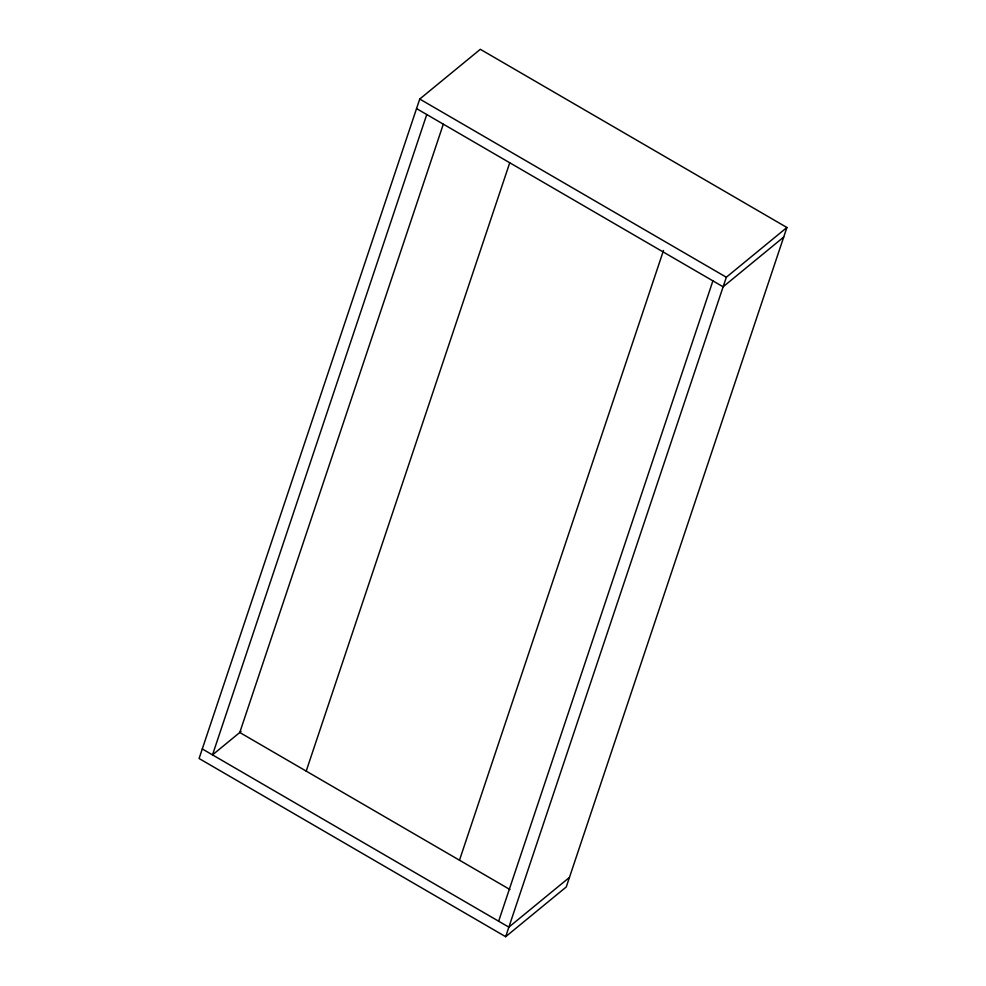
<?xml version="1.0" encoding="UTF-8"?>
<svg xmlns="http://www.w3.org/2000/svg" width="986" height="986" viewBox="0 0 986 986"><rect width="100%" height="100%" fill="white"/><g stroke="black" fill="none" stroke-linecap="round" stroke-linejoin="round"><path stroke-width="1.48" d="M419.74 99.044L199.086 758.505L505.67 936.7L566.26 886.956L786.914 227.495L480.33 49.3L419.74 99.044L726.325 277.239L786.914 227.495M426.765 114.536L212.508 754.882L241.015 731.476M443.293 124.248L239.771 732.499L509.972 889.557M306.202 771.114L509.713 162.85M459.488 860.211L663.492 250.493M498.645 921.207L712.903 280.862M505.67 936.7L726.325 277.239M783.71 237.059L723.12 286.803L416.548 108.596M569.452 877.404L508.862 927.148L202.29 748.941"/></g></svg>
